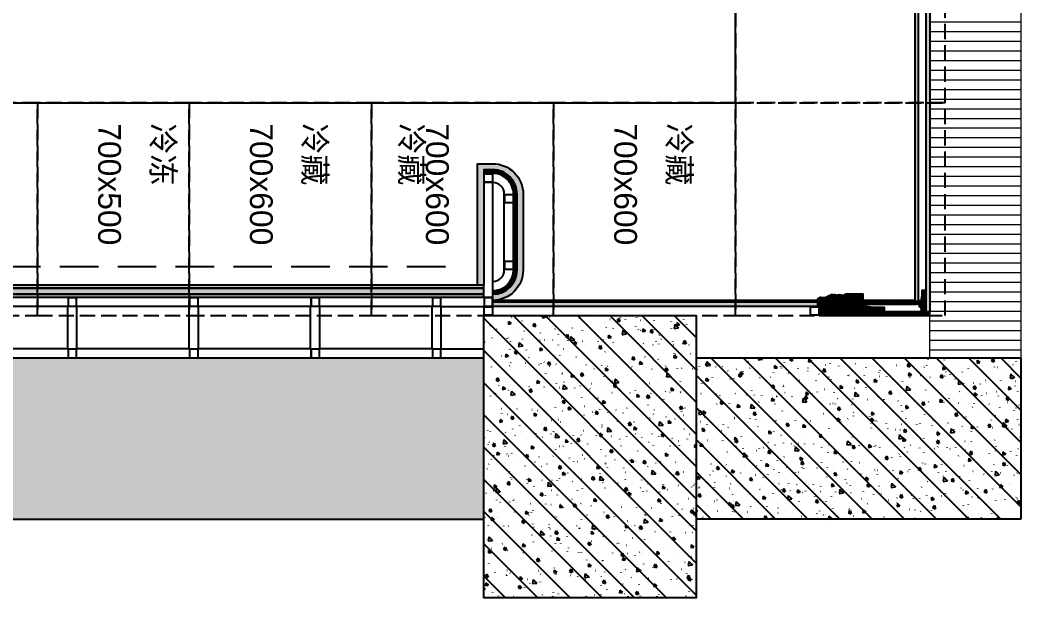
# Model space of a CAD drawing. Header units: millimetres. Extents: x 90086 to 135690, y -7745 to 15991.
# Drawn here: x 108052 to 111350, y 7939 to 9842 of the extents above; entities that cross this region are included whole.
import ezdxf

# ---------------------------------------------------------------- set-up
doc = ezdxf.new("R2010")
doc.units = ezdxf.units.MM
for name, pattern in [('ACAD_ISO02W100', [15, 12, -3]), ('DASH', [0.35, 0.25, -0.1]), ('DASHED', [19.05, 12.7, -6.35]), ('HIDDEN2', [0.1875, 0.125, -0.0625])]:
    doc.linetypes.add(name, pattern=pattern)
for name, color, linetype, lineweight in [('_ACM-A-DETL-PATT', 8, 'Continuous', 0), ('_ACM-A-DETL-THIN', 2, 'Continuous', 9), ('_ACM-A-WALL-HACH', 251, 'Continuous', 9), ('I-PL-WALL-FHINISH', 73, 'Continuous', 13), ('I-WALL', 6, 'Continuous', 13), ('IA10-16 Floor Detail$0$A-ELEV-HATC-8', 8, 'Continuous', 5)]:
    doc.layers.add(name, color=color, linetype=linetype, lineweight=lineweight)
for name, color, linetype in [('FURN', 1, 'Continuous'), ('I-DETL-LW01', 1, 'Continuous'), ('I-DETL-LW02', 2, 'Continuous'), ('I-DETL-LW251', 251, 'Continuous'), ('I-PL-IDS-MILL', 40, 'Continuous'), ('I-PL-LIGHT', 1, 'HIDDEN2'), ('PE-尺寸标注', 44, 'Continuous'), ('Structure【大样结构线】', 30, 'Continuous'), ('WALL TYPE$0$HATCH', 8, 'Continuous'), ('WALL TYPE$0$I-SECT-LW03', 3, 'Continuous')]:
    doc.layers.add(name, color=color, linetype=linetype)
doc.styles.add('Arial', font='ARIALUNI.ttf')
pattern_1 = [(135, (4478.3898, -205771.723), (-2.24506403, -2.24506403), []), (225, (4478.3898, -205771.723), (-2.24506403, -6.73519209), [7.9375, -4.7625])]

# ---------------------------------------------------------------- blocks, each defined once
blk = doc.blocks.new('A$C4abdce61')
at = {"layer": '_ACM-A-DETL-PATT'}
for points in [[(1.5, 0), (28.5, 0, 0.4142136), (30, 1.5), (30, 28.5, 0.4142136), (28.5, 30), (1.5, 30, 0.4142136), (0, 28.5), (0, 1.5, 0.4142136)], [(3.75, 2.25), (26.25, 2.25, 0.4142136), (27.75, 3.75), (27.75, 26.25, 0.4142136), (26.25, 27.75), (3.75, 27.75, 0.4142136), (2.25, 26.25), (2.25, 3.75, 0.4142136)]]:
    blk.add_lwpolyline(points, format="xyb", close=True, dxfattribs=at)
blk = doc.blocks.new('海龙_1215173755')
at = {"layer": 'WALL TYPE$0$HATCH', "ltscale": 2}
h = blk.add_hatch(dxfattribs=at)
h.set_pattern_fill('ANSI32', color=256, scale=0.5)
h.set_pattern_definition([(45, (-39299.698, -12402.6693), (-3.36759605, 3.36759605), []), (45, (-39297.453, -12402.6693), (-3.36759605, 3.36759605), [])])
edge = h.paths.add_edge_path()
edge.add_line((2.3, -7.2), (2.3, 11.3))
edge.add_line((2.3, 11.3), (-2.8, 11.3))
edge.add_arc((-2.8, 9.3), 2, 90, 201.2139)
edge.add_arc((-6, 5.9), 2.97, -243.0808, 63.0808, ccw=False)
edge.add_arc((-9.2, 9.3), 2, 338.7861, 450)
edge.add_line((-9.2, 11.3), (-22.7, 11.3))
edge.add_line((-22.7, 11.3), (-22.7, 9.3))
edge.add_line((-22.7, 9.3), (-9.2, 9.3))
edge.add_arc((-6, 6.1), 4.51, 135.3033, 404.6967)
edge.add_line((-2.8, 9.3), (0.3, 9.3))
edge.add_line((0.3, 9.3), (0.3, -3.5))
edge.add_line((0.3, -3.5), (0.3, -5.1))
edge.add_line((0.3, -5.1), (-6.5, -5.1))
edge.add_line((-6.5, -5.1), (-6.5, -7.2))
edge.add_line((-6.5, -7.2), (2.3, -7.2))
at = {"color": 1, "linetype": 'Continuous', "lineweight": 15}
blk.add_lwpolyline([(2.3, -7.2), (2.3, 11.3), (-2.8, 11.3, 0.527318), (-4.6, 8.5, -4.178276), (-7.3, 8.5, 0.527318), (-9.2, 11.3), (-22.7, 11.3), (-22.7, 9.3), (-9.2, 9.3, 2.396256), (-2.8, 9.3), (0.3, 9.3), (0.3, -3.5), (0.3, -5.1), (-6.5, -5.1), (-6.5, -7.2)], format="xyb", close=True, dxfattribs=at)
at = {"color": 1, "linetype": 'Continuous', "lineweight": 15, "elevation": 7.8}
blk.add_lwpolyline([(-17.3, 24.1), (-17.3, 8.5), (-15.2, 8.5), (-15.2, 24.1)], close=True, dxfattribs=at)
blk = doc.blocks.new('K_37')
h = blk.add_hatch()
h.set_pattern_fill('0-钢筋混凝土001-DOM', color=250, scale=15, angle=90, pattern_type=2)
h.set_pattern_definition([(135, (-97153.13, -164051.33), (-53.03301, -53.03301), []), (140, (-97153.13, -164051.33), (9.41282, 107.58903), [11.25, -123.75]), (85, (-97153.13, -164051.33), (-112.82882, -20.8127), [9, -99]), (190.4514, (-97152.35, -164042.37), (-103.41593, 86.77641), [9.56103, -105.17132]), (136.1842, (-97183.13, -164051.33), (24.82785, 160.08616), [16.875, -185.625]), (186.6356, (-97181.06, -164037.99), (-146.11768, 140.1994), [14.34154, -157.75695]), (81.1842, (-97183.13, -164051.33), (-146.1178, 140.1993), [13.5, -148.5]), (111, (-97175.63, -164036.33), (60.39283, 89.53606), [11.25, -123.75]), (56, (-97175.63, -164036.33), (-108.77251, 36.4973), [9, -99]), (161.4514, (-97170.6, -164028.87), (-48.37957, 126.03339), [9.56103, -105.17132]), (127.5, (-97153.132, -164051.33), (-49.934078, 1.823978), [0.75, -97.8, 0.75, -100.5, 0.75, -99.375]), (97.5, (-97153.13, -164051.33), (-59.161757, 39.46043), [0.75, -57.3, 0.75, -95.55, 0.75, -37.875]), (57.5, (-97153.132, -164084.78), (3.38323, 80.073365), [0.75, -37.5, 0.75, -117, 0.75, -155.25]), (47.5, (-97153.13, -164099.78), (-15.015747, 87.477925), [0.75, -48.75, 0.75, -77.7, 0.75, -110.25])])
h.paths.add_polyline_path([(-1605, -149866.9), (-1605, -149606.9), (-2305, -149606.9), (-2305, -149866.9), (-2305, -150396.9), (-2305, -150536.9), (-1605, -150536.9), (-1605, -150396.9)])
h = blk.add_hatch()
h.set_pattern_fill('0-钢筋混凝土001-DOM', color=250, scale=15, angle=90, pattern_type=2)
h.set_pattern_definition([(135, (-6065, -150646.9), (-53.033, -53.033), []), (140, (-6065, -150646.9), (9.4128, 107.589), [11.25, -123.75]), (85, (-6065, -150646.9), (-112.8288, -20.8127), [9, -99]), (190.4514, (-6064.22, -150637.94), (-103.416, 86.7764), [9.561, -105.1713]), (136.1842, (-6095, -150646.9), (24.828, 160.086), [16.875, -185.625]), (186.6356, (-6092.93, -150633.56), (-146.1177, 140.1994), [14.3415, -157.757]), (81.184, (-6095, -150646.9), (-146.118, 140.199), [13.5, -148.5]), (111, (-6087.5, -150631.9), (60.3928, 89.536), [11.25, -123.75]), (56, (-6087.5, -150631.9), (-108.7725, 36.4973), [9, -99]), (161.4514, (-6082.47, -150624.44), (-48.3796, 126.0334), [9.561, -105.1713]), (127.5, (-6065, -150646.9), (-49.93408, 1.82398), [0.75, -97.8, 0.75, -100.5, 0.75, -99.375]), (97.5, (-6065, -150646.9), (-59.16176, 39.4604), [0.75, -57.3, 0.75, -95.55, 0.75, -37.875]), (57.5, (-6065, -150680.35), (3.38323, 80.07337), [0.75, -37.5, 0.75, -117, 0.75, -155.25]), (47.5, (-6065, -150695.35), (-15.0157, 87.4779), [0.75, -48.75, 0.75, -77.7, 0.75, -110.25])])
h.paths.add_polyline_path([(-2305, -149866.9), (-3375, -149866.9), (-3375, -150396.9), (-3075, -150396.9), (-2305, -150396.9)])
h = blk.add_hatch()
h.set_pattern_fill('0-钢筋混凝土001-DOM', color=250, scale=15, angle=90, pattern_type=2)
h.set_pattern_definition([(135, (-4295, -150646.9), (-53.033, -53.033), []), (140, (-4295, -150646.9), (9.4128, 107.589), [11.25, -123.75]), (85, (-4295, -150646.9), (-112.8288, -20.8127), [9, -99]), (190.4514, (-4294.22, -150637.94), (-103.416, 86.7764), [9.561, -105.1713]), (136.1842, (-4325, -150646.9), (24.828, 160.0862), [16.875, -185.625]), (186.6356, (-4322.93, -150633.56), (-146.1177, 140.1994), [14.3415, -157.757]), (81.1842, (-4325, -150646.9), (-146.118, 140.1993), [13.5, -148.5]), (111, (-4317.5, -150631.9), (60.3928, 89.536), [11.25, -123.75]), (56, (-4317.5, -150631.9), (-108.7725, 36.4973), [9, -99]), (161.4514, (-4312.47, -150624.44), (-48.3796, 126.0334), [9.561, -105.1713]), (127.5, (-4295, -150646.9), (-49.93408, 1.82398), [0.75, -97.8, 0.75, -100.5, 0.75, -99.375]), (97.5, (-4295, -150646.9), (-59.16176, 39.46043), [0.75, -57.3, 0.75, -95.55, 0.75, -37.875]), (57.5, (-4295, -150680.35), (3.38323, 80.07337), [0.75, -37.5, 0.75, -117, 0.75, -155.25]), (47.5, (-4295, -150695.35), (-15.01575, 87.4779), [0.75, -48.75, 0.75, -77.7, 0.75, -110.25])])
h.paths.add_polyline_path([(1415, -149866.9), (-1605, -149866.9), (-1605, -150396.9), (1415, -150396.9)])
at = {"layer": '_ACM-A-WALL-HACH'}
h = blk.add_hatch(dxfattribs=at)
h.set_pattern_fill('ANSI31', color=256, scale=10, angle=135)
h.set_pattern_definition([(180, (69265, -216496.902), (-2e-15, -31.75), [])])
h.paths.add_polyline_path([(-3075, -150396.9), (-3075, -153146.9), (-3375, -153146.9), (-3375, -150396.9)])
at = {"layer": 'I-DETL-LW251'}
h = blk.add_hatch(dxfattribs=at)
h.set_pattern_fill('ANSI38', color=250, angle=90)
h.set_pattern_definition(pattern_1)
h.paths.add_polyline_path([(-3075, -150536.8), (-3075, -150548.8), (-2710, -150548.8), (-2710, -150536.8)])
h = blk.add_hatch(dxfattribs=at)
h.set_pattern_fill('ANSI38', color=250, angle=-180)
h.set_pattern_definition([(225, (32736.846, -142229.7683), (2.24506403, -2.24506403), []), (315, (32736.846, -142229.7683), (6.7351921, -2.24506403), [7.9375, -4.7625])])
h.paths.add_polyline_path([(-3075, -150548.8), (-3063, -150548.8), (-3063, -153056.9), (-3075, -153056.9)])
h = blk.add_hatch(dxfattribs=at)
h.set_pattern_fill('ANSI38', color=250, angle=-180)
h.set_pattern_definition([(225, (-4253.941, -151134.6904), (2.245064, -2.245064), []), (315, (-4253.941, -151134.6904), (6.735192, -2.245064), [7.9375, -4.7625])])
h.paths.add_polyline_path([(-3063, -150619.5), (-3048.2, -150619.5), (-3048.2, -150548.8), (-3063, -150548.8)])
h = blk.add_hatch(dxfattribs=at)
h.set_pattern_fill('ANSI38', color=250, angle=90)
h.set_pattern_definition(pattern_1)
h.paths.add_polyline_path([(-2925.6, -150548.8), (-2925.6, -150563.6), (-2710, -150563.6), (-2710, -150548.8)])
h = blk.add_hatch(dxfattribs=at)
h.set_pattern_fill('ANSI38', color=250, angle=90)
h.set_pattern_definition(pattern_1)
h.paths.add_polyline_path([(-2710, -150563.7), (-2855.3, -150563.7), (-2855.3, -150576.9), (-2710, -150576.9)])
h = blk.add_hatch(dxfattribs=at)
h.set_pattern_fill('ANSI38', color=250, angle=180)
h.set_pattern_definition([(225, (52053.0666, -141768.447), (2.24506403, -2.24506403), []), (315, (52053.0666, -141768.447), (6.73519209, -2.24506403), [7.9375, -4.7625])])
h.paths.add_polyline_path([(-1635, -150581.9), (-2705, -150581.9), (-2705, -150567.1), (-1635, -150567.1)])
h = blk.add_hatch(dxfattribs=at)
h.set_pattern_fill('ANSI38', color=250, angle=90)
h.set_pattern_definition([(135, (10147.8617, -205771.723), (-2.24506403, -2.24506403), []), (225, (10147.8617, -205771.723), (-2.24506403, -6.73519209), [7.9375, -4.7625])])
h.paths.add_polyline_path([(1335, -150606.9), (1335, -150596.9), (-1605, -150596.9), (-1605, -150606.9)])
h = blk.add_hatch(dxfattribs=at)
h.set_pattern_fill('ANSI38', color=250, angle=270)
h.set_pattern_definition([(315, (1445.0002, -151016.908), (2.245064, 2.245064), []), (45, (1445.0002, -151016.908), (2.245064, 6.735192), [7.9375, -4.7625])])
edge = h.paths.add_edge_path()
edge.add_line((-1605, -151004.9), (-1605, -151016.9))
edge.add_line((-1605, -151016.9), (-1635, -151016.9))
edge.add_arc((-1635, -150936.9), 80, 180, 270, ccw=False)
edge.add_line((-1715, -150936.9), (-1715, -150686.9))
edge.add_arc((-1635, -150686.9), 80, 450, 540, ccw=False)
edge.add_line((-1635, -150606.9), (-1635, -150618.9))
edge.add_arc((-1635, -150686.9), 68, 450, 540)
edge.add_line((-1703, -150686.9), (-1703, -150936.9))
edge.add_arc((-1635, -150936.9), 68, 540, 630)
edge.add_line((-1635, -151004.9), (-1605, -151004.9))
at = {"layer": 'IA10-16 Floor Detail$0$A-ELEV-HATC-8'}
h = blk.add_hatch(dxfattribs=at)
h.set_pattern_fill('ANSI33', color=8, angle=90)
h.set_pattern_definition([(135, (10147.862, -205771.723), (-4.49012806, -4.49012806), []), (135, (10147.862, -205767.233), (-4.49012806, -4.49012806), [3.175, -1.5875])])
h.paths.add_polyline_path([(1335, -150636.9), (1335, -150626.9), (-1605, -150626.9), (-1605, -150636.9)])
at = {"layer": 'PE-尺寸标注'}
h = blk.add_hatch(dxfattribs=at)
h.set_pattern_fill('木纹面1', color=250, scale=5, angle=90, style=0, pattern_type=2)
h.set_pattern_definition([(153.434949, (-94463.999, -163783.398), (1e-09, 20), [4.6213684, -17.7393114]), (130.601295, (-94481.293, -163796.555), (-2e-08, 20), [4.158067, -88.037378]), (130.601295, (-94501.293, -163786.555), (-2e-08, 20), [4.158067, -88.037378]), (130.601295, (-94521.293, -163776.555), (1e-08, 20), [4.158067, -88.037378]), (153.434949, (-94461.204, -163793.545), (1e-09, 20), [4.237008, -18.123672]), (140.194429, (-94464.993, -163791.65), (-8e-10, 20), [2.24049, -75.862006]), (140.194429, (-94484.993, -163781.65), (-8e-10, 20), [2.24049, -75.862006]), (140.194429, (-94504.993, -163771.65), (-8e-10, 20), [2.24049, -75.862006]), (111.8014095, (-94466.7146, -163790.216), (3e-08, 20), [2.868712, -50.982936]), (123.690068, (-94467.78, -163787.552), (1e-08, 20), [2.521813, -33.5336997]), (153.434949, (-94469.179, -163785.454), (8e-09, 20), [3.3552885, -19.005391]), (135, (-94472.18, -163783.954), (1e-15, 20), [2.717818, -53.850724]), (135, (-94492.18, -163773.954), (1e-15, 20), [2.717818, -53.850724]), (111.8014095, (-94474.102, -163782.032), (3e-08, 20), [2.19237, -51.659278]), (153.434949, (-94460.742, -163800.026), (8e-09, 20), [7.1896, -15.17108]), (140.194429, (-94467.172, -163796.811), (-8e-10, 20), [4.573562, -73.528935]), (140.194429, (-94487.172, -163786.811), (-8e-10, 20), [4.573562, -73.528935]), (140.194429, (-94507.172, -163776.811), (-8e-10, 20), [4.573562, -73.528935]), (123.690068, (-94470.686, -163793.883), (1e-08, 20), [2.2405595, -33.8149534]), (105.945396, (-94471.9285, -163792.0186), (1.45e-06, 20), [3.5624845, -69.2386145]), (123.690068, (-94472.907, -163788.593), (1e-08, 20), [4.0929665, -31.962546]), (140.194429, (-94475.178, -163785.188), (-8e-10, 20), [5.197338, -72.905159]), (140.194429, (-94495.178, -163775.188), (-8e-10, 20), [5.197338, -72.905159]), (140.194429, (-94515.178, -163765.188), (3e-09, 20), [5.197338, -72.905159]), (111.8014095, (-94479.17, -163781.8604), (3e-08, 20), [5.7145015, -48.137147]), (140.194429, (-94468.132, -163801.331), (-8e-10, 20), [5.214067, -72.88843]), (140.194429, (-94488.132, -163791.331), (-8e-10, 20), [5.214067, -72.88843]), (140.194429, (-94508.132, -163781.331), (-8e-10, 20), [5.214067, -72.88843]), (123.690068, (-94472.138, -163797.993), (1e-08, 20), [4.838075, -31.2174378]), (116.565051, (-94474.821, -163793.967), (-1e-09, 20), [7.98596, -81.456759]), (116.565051, (-94494.821, -163783.967), (-1e-09, 20), [7.98596, -81.456759]), (130.601295, (-94478.393, -163786.824), (-2e-08, 20), [4.319301, -87.876143]), (130.601295, (-94498.393, -163776.824), (-2e-08, 20), [4.319301, -87.876143]), (130.601295, (-94518.393, -163766.824), (-2e-08, 20), [4.319301, -87.876143]), (123.690068, (-94474.916, -163799.996), (1e-08, 20), [2.7357917, -33.319722]), (116.565051, (-94476.4335, -163797.72), (-8e-09, 20), [7.158076, -82.284643]), (116.565051, (-94496.4335, -163787.72), (8e-08, 20), [7.158076, -82.284643]), (130.601295, (-94479.635, -163791.317), (-2e-08, 20), [1.700823, -90.494622]), (130.601295, (-94499.635, -163781.317), (-2e-08, 20), [1.700823, -90.494622]), (130.601295, (-94519.635, -163771.317), (-2e-08, 20), [1.700823, -90.494622])])
h.paths.add_polyline_path([(-3036.9, -150577.5), (-3036.9, -153034.3), (-3032.2, -153034.3), (-3032.2, -153027.7), (-3029.4, -153027.7), (-3029.4, -153036.9), (-3024.9, -153036.9), (-3024.9, -150574.9), (-3029.4, -150574.9), (-3029.4, -150584.1), (-3032.2, -150584.1), (-3032.2, -150577.5)])
h = blk.add_hatch(dxfattribs=at)
h.set_pattern_fill('木纹面1', color=250, scale=5, angle=90, style=0, pattern_type=2)
h.set_pattern_definition([(153.43495, (4477.523, -205753.79), (1e-09, 20), [4.621368, -17.7393114]), (130.601295, (4460.229, -205766.947), (-2e-08, 20), [4.158067, -88.037378]), (130.601295, (4440.229, -205756.947), (-2e-08, 20), [4.158067, -88.037378]), (130.601295, (4420.229, -205746.947), (1e-08, 20), [4.158067, -88.037378]), (153.43495, (4480.318, -205763.937), (1e-09, 20), [4.237008, -18.123672]), (140.19443, (4476.528, -205762.042), (-8e-10, 20), [2.24049, -75.862006]), (140.19443, (4456.528, -205752.042), (-8e-10, 20), [2.24049, -75.862006]), (140.19443, (4436.528, -205742.042), (-8e-10, 20), [2.24049, -75.862006]), (111.80141, (4474.807, -205760.608), (3e-08, 20), [2.868712, -50.982936]), (123.690068, (4473.742, -205757.945), (1e-08, 20), [2.521813, -33.5337]), (153.43495, (4472.343, -205755.846), (8e-09, 20), [3.3552885, -19.005391]), (135, (4469.342, -205754.346), (8e-31, 20), [2.717818, -53.850724]), (135, (4449.342, -205744.346), (8e-31, 20), [2.717818, -53.850724]), (111.80141, (4467.42, -205752.424), (3e-08, 20), [2.19237, -51.659278]), (153.43495, (4480.78, -205770.418), (8e-09, 20), [7.1896, -15.17108]), (140.19443, (4474.35, -205767.203), (-8e-10, 20), [4.573562, -73.528935]), (140.19443, (4454.35, -205757.203), (-8e-10, 20), [4.573562, -73.528935]), (140.19443, (4434.35, -205747.203), (-8e-10, 20), [4.573562, -73.528935]), (123.690068, (4470.836, -205764.275), (1e-08, 20), [2.2405595, -33.8149534]), (105.945396, (4469.5934, -205762.411), (1.45e-06, 20), [3.5624845, -69.2386145]), (123.690068, (4468.615, -205758.985), (1e-08, 20), [4.0929665, -31.962546]), (140.19443, (4466.344, -205755.58), (-8e-10, 20), [5.197338, -72.90516]), (140.19443, (4446.344, -205745.58), (-8e-10, 20), [5.197338, -72.90516]), (140.19443, (4426.344, -205735.58), (3e-09, 20), [5.197338, -72.90516]), (111.80141, (4462.3516, -205752.253), (3e-08, 20), [5.7145015, -48.137147]), (140.19443, (4473.39, -205771.723), (-8e-10, 20), [5.214067, -72.88843]), (140.19443, (4453.39, -205761.723), (-8e-10, 20), [5.214067, -72.88843]), (140.19443, (4433.39, -205751.723), (-8e-10, 20), [5.214067, -72.88843]), (123.690068, (4469.384, -205768.385), (1e-08, 20), [4.838075, -31.217438]), (116.565051, (4466.701, -205764.36), (-1e-09, 20), [7.98596, -81.456759]), (116.565051, (4446.701, -205754.36), (-1e-09, 20), [7.98596, -81.456759]), (130.601295, (4463.129, -205757.217), (-2e-08, 20), [4.319301, -87.876143]), (130.601295, (4443.129, -205747.217), (-2e-08, 20), [4.319301, -87.876143]), (130.601295, (4423.129, -205737.217), (-2e-08, 20), [4.319301, -87.876143]), (123.690068, (4466.606, -205770.388), (1e-08, 20), [2.735792, -33.319722]), (116.565051, (4465.088, -205768.112), (-8e-09, 20), [7.158076, -82.284643]), (116.565051, (4445.088, -205758.112), (8e-08, 20), [7.158076, -82.284643]), (130.601295, (4461.887, -205761.71), (-2e-08, 20), [1.700823, -90.494622]), (130.601295, (4441.887, -205751.71), (-2e-08, 20), [1.700823, -90.494622]), (130.601295, (4421.887, -205741.71), (-2e-08, 20), [1.700823, -90.494622])])
h.paths.add_polyline_path([(-3025, -150574.9), (-3025, -150586.9), (-2855, -150586.9), (-2855, -150582.4), (-2864.2, -150582.4), (-2864.2, -150579.6), (-2857.6, -150579.6), (-2857.6, -150574.9)])
h = blk.add_hatch(dxfattribs=at)
h.set_pattern_fill('木纹面1', color=250, scale=5, angle=90, style=0, pattern_type=2)
h.set_pattern_definition([(153.43495, (36336.94, -137628.24), (1e-09, 20), [4.621368, -17.739311]), (130.601295, (36319.646, -137641.398), (-2e-08, 20), [4.158067, -88.037378]), (130.601295, (36299.646, -137631.398), (-2e-08, 20), [4.158067, -88.037378]), (130.601295, (36279.646, -137621.398), (1e-08, 20), [4.158067, -88.037378]), (153.43495, (36339.735, -137638.388), (1e-09, 20), [4.237008, -18.123672]), (140.19443, (36335.945, -137636.493), (-8e-10, 20), [2.24049, -75.862006]), (140.19443, (36315.945, -137626.493), (-8e-10, 20), [2.24049, -75.862006]), (140.19443, (36295.945, -137616.493), (-8e-10, 20), [2.24049, -75.862006]), (111.80141, (36334.224, -137635.059), (3e-08, 20), [2.868712, -50.982936]), (123.690068, (36333.158, -137632.395), (1e-08, 20), [2.521813, -33.5337]), (153.43495, (36331.76, -137630.297), (8e-09, 20), [3.3552885, -19.005391]), (135, (36328.758, -137628.797), (8e-31, 20), [2.717818, -53.850724]), (135, (36308.758, -137618.797), (8e-31, 20), [2.717818, -53.850724]), (111.80141, (36326.837, -137626.875), (3e-08, 20), [2.19237, -51.659278]), (153.43495, (36340.197, -137644.869), (8e-09, 20), [7.1896, -15.17108]), (140.19443, (36333.766, -137641.654), (-8e-10, 20), [4.573562, -73.528935]), (140.19443, (36313.766, -137631.654), (-8e-10, 20), [4.573562, -73.528935]), (140.19443, (36293.766, -137621.654), (-8e-10, 20), [4.573562, -73.528935]), (123.690068, (36330.253, -137638.726), (1e-08, 20), [2.2405595, -33.814953]), (105.945396, (36329.01, -137636.8616), (1.45e-06, 20), [3.5624845, -69.238614]), (123.690068, (36328.031, -137633.436), (1e-08, 20), [4.0929665, -31.962546]), (140.19443, (36325.761, -137630.03), (-8e-10, 20), [5.197338, -72.90516]), (140.19443, (36305.761, -137620.03), (-8e-10, 20), [5.197338, -72.90516]), (140.19443, (36285.761, -137610.03), (3e-09, 20), [5.197338, -72.90516]), (111.80141, (36321.768, -137626.7034), (3e-08, 20), [5.7145015, -48.137147]), (140.19443, (36332.806, -137646.174), (-8e-10, 20), [5.214067, -72.88843]), (140.19443, (36312.806, -137636.174), (-8e-10, 20), [5.214067, -72.88843]), (140.19443, (36292.806, -137626.174), (-8e-10, 20), [5.214067, -72.88843]), (123.690068, (36328.801, -137642.836), (1e-08, 20), [4.838075, -31.217438]), (116.56505, (36326.117, -137638.81), (-1e-09, 20), [7.98596, -81.456759]), (116.56505, (36306.117, -137628.81), (-1e-09, 20), [7.98596, -81.456759]), (130.601295, (36322.546, -137631.667), (-2e-08, 20), [4.3193, -87.876143]), (130.601295, (36302.546, -137621.667), (-2e-08, 20), [4.3193, -87.876143]), (130.601295, (36282.546, -137611.667), (-2e-08, 20), [4.3193, -87.876143]), (123.690068, (36326.022, -137644.839), (1e-08, 20), [2.735792, -33.319722]), (116.56505, (36324.505, -137642.563), (-8e-09, 20), [7.158076, -82.284643]), (116.56505, (36304.505, -137632.563), (8e-08, 20), [7.158076, -82.284643]), (130.601295, (36321.304, -137636.16), (-2e-08, 20), [1.700823, -90.494622]), (130.601295, (36301.304, -137626.16), (-2e-08, 20), [1.700823, -90.494622]), (130.601295, (36281.304, -137616.16), (-2e-08, 20), [1.700823, -90.494622])])
edge = h.paths.add_edge_path()
edge.add_line((-2710, -150576.9), (-2835, -150576.9))
edge.add_line((-2835, -150576.9), (-2835, -150576.9))
edge.add_line((-2835, -150576.9), (-2855, -150576.9))
edge.add_line((-2855, -150576.9), (-2855, -150606.9))
edge.add_line((-2855, -150606.9), (-2798, -150606.9))
edge.add_arc((-2793.9, -150608.1), 4.26, 80.8861, 163.7626, ccw=False)
edge.add_arc((-2791.3, -150601.7), 2.88, 228.9864, 356.76)
edge.add_arc((-2776.5, -150582.6), 22.6, 238.2028, 301.7947)
edge.add_arc((-2760.6, -150601.2), 4.1, 189.3845, 319.2343)
edge.add_arc((-2751.7, -150593.6), 11.8, 240.5974, 303.6714)
edge.add_arc((-2719.9, -150635.7), 41, 85.8404, 128.0152, ccw=False)
edge.add_arc((-2714, -150593.8), 3.08, 200.575, 358.5813)
edge.add_line((-2711, -150593.8), (-2708.6, -150593.8))
edge.add_arc((-2704.1, -150595.5), 4.77, 100.7646, 159.5436, ccw=False)
edge.add_line((-2705, -150590.8), (-2705, -150566.9))
edge.add_line((-2705, -150566.9), (-2710, -150566.9))
edge.add_line((-2710, -150566.9), (-2710, -150576.9))
h = blk.add_hatch(dxfattribs=at)
h.set_pattern_fill('木纹面1', color=250, scale=5, style=0, pattern_type=2)
h.set_pattern_definition([(63.43495, (10115.795, -205770.857), (20, -1e-09), [4.621368, -17.7393114]), (40.601295, (10102.638, -205753.563), (20, 2e-08), [4.158066, -88.037378]), (40.601295, (10112.638, -205733.563), (20, 2e-08), [4.158066, -88.037378]), (40.601295, (10122.638, -205713.563), (20, -1e-08), [4.158066, -88.037378]), (63.43495, (10105.648, -205773.651), (20, -1e-09), [4.237008, -18.123672]), (50.19443, (10107.542, -205769.862), (20, 8e-10), [2.24049, -75.862006]), (50.19443, (10117.542, -205749.862), (20, 8e-10), [2.24049, -75.862006]), (50.19443, (10127.542, -205729.862), (20, 8e-10), [2.24049, -75.862006]), (21.80141, (10108.977, -205768.1406), (20, -3e-08), [2.868712, -50.982936]), (33.690068, (10111.64, -205767.075), (20, -1e-08), [2.521813, -33.5337]), (63.43495, (10113.738, -205765.676), (20, -8e-09), [3.3552885, -19.005391]), (45, (10115.239, -205762.675), (20, 1e-15), [2.717818, -53.850724]), (45, (10125.239, -205742.675), (20, 1e-15), [2.717818, -53.850724]), (21.80141, (10117.161, -205760.7534), (20, -3e-08), [2.19237, -51.659278]), (63.43495, (10099.166, -205774.114), (20, -8e-09), [7.1896, -15.17108]), (50.19443, (10102.382, -205767.683), (20, 8e-10), [4.573562, -73.528935]), (50.19443, (10112.382, -205747.683), (20, 8e-10), [4.573562, -73.528935]), (50.19443, (10122.382, -205727.683), (20, 8e-10), [4.573562, -73.528935]), (33.690068, (10105.31, -205764.17), (20, -1e-08), [2.2405595, -33.8149534]), (15.945396, (10107.174, -205762.9267), (20, -1.45e-06), [3.5624845, -69.2386145]), (33.690068, (10110.599, -205761.948), (20, -1e-08), [4.0929665, -31.962546]), (50.19443, (10114.005, -205759.678), (20, 8e-10), [5.197338, -72.90516]), (50.19443, (10124.005, -205739.678), (20, 8e-10), [5.197338, -72.90516]), (50.19443, (10134.005, -205719.678), (20, -3e-09), [5.197338, -72.90516]), (21.80141, (10117.332, -205755.685), (20, -3e-08), [5.7145015, -48.137147]), (50.19443, (10097.862, -205766.723), (20, 8e-10), [5.214067, -72.88843]), (50.19443, (10107.862, -205746.723), (20, 8e-10), [5.214067, -72.88843]), (50.19443, (10117.862, -205726.723), (20, 8e-10), [5.214067, -72.88843]), (33.690068, (10101.2, -205762.718), (20, -1e-08), [4.838075, -31.217438]), (26.565051, (10105.225, -205760.034), (20, 1e-09), [7.98596, -81.456759]), (26.565051, (10115.225, -205740.034), (20, 1e-09), [7.98596, -81.456759]), (40.601295, (10112.368, -205756.462), (20, 2e-08), [4.319301, -87.876143]), (40.601295, (10122.368, -205736.462), (20, 2e-08), [4.319301, -87.876143]), (40.601295, (10132.368, -205716.462), (20, 2e-08), [4.319301, -87.876143]), (33.690068, (10099.196, -205759.939), (20, -1e-08), [2.735792, -33.319722]), (26.565051, (10101.473, -205758.422), (20, 8e-09), [7.158076, -82.284643]), (26.565051, (10111.473, -205738.422), (20, -8e-08), [7.158076, -82.284643]), (40.601295, (10107.875, -205755.22), (20, 2e-08), [1.700823, -90.494622]), (40.601295, (10117.875, -205735.22), (20, 2e-08), [1.700823, -90.494622]), (40.601295, (10127.875, -205715.22), (20, 2e-08), [1.700823, -90.494622])])
edge = h.paths.add_edge_path()
edge.add_arc((-1635, -150686.9), 80, 90, 180)
edge.add_line((-1715, -150686.9), (-1715, -150936.9))
edge.add_arc((-1635, -150936.9), 80, 180, 270)
edge.add_line((-1635, -151016.9), (-1605, -151016.9))
edge.add_line((-1605, -151016.9), (-1605, -150636.9))
edge.add_line((-1605, -150636.9), (-1585, -150636.9))
edge.add_line((-1585, -150636.9), (-1585, -151036.9))
edge.add_line((-1585, -151036.9), (-1635, -151036.9))
edge.add_arc((-1635, -150936.9), 100, 180, 270, ccw=False)
edge.add_line((-1735, -150936.9), (-1735, -150686.9))
edge.add_arc((-1635, -150686.9), 100, 90, 180, ccw=False)
edge.add_line((-1635, -150586.9), (-1635, -150606.9))
at = {"layer": 'Structure【大样结构线】'}
h = blk.add_hatch(dxfattribs=at)
h.set_pattern_fill('玻璃剖面', color=251, scale=5.00002, angle=360, pattern_type=2)
h.set_pattern_definition([(135, (1470.0002, -150586.902), (-10.0000408, 5.0000204), [7.071097, -7.071096]), (45, (1460.0002, -150586.902), (10.0000405, 5.0000207), [7.071097, -7.071096])])
h.paths.add_polyline_path([(-2705, -150581.9), (-2705, -150585.9), (-2704, -150586.9), (-1635, -150586.9), (-1635, -150581.9)])
at = {"layer": 'WALL TYPE$0$HATCH', "ltscale": 2}
h = blk.add_hatch(dxfattribs=at)
h.set_pattern_fill('ANSI32', color=256, scale=0.5, angle=-90)
h.set_pattern_definition([(315, (-3285.013, -150648.2534), (3.3676, 3.3676), []), (315, (-3285.013, -150650.4984), (3.3676, 3.3676), [])])
edge = h.paths.add_edge_path()
edge.add_line((-3031.8, -150577.2), (-3031.8, -150584))
edge.add_line((-3031.8, -150584), (-3029.8, -150584))
edge.add_line((-3029.8, -150584), (-3029.8, -150575.2))
edge.add_line((-3029.8, -150575.2), (-3031.8, -150575.2))
edge.add_line((-3031.8, -150575.2), (-3046.2, -150575.2))
edge.add_line((-3046.2, -150575.2), (-3046.2, -150572.1))
edge.add_arc((-3043, -150568.9), 4.51, 225.3033, 494.6967)
edge.add_line((-3046.2, -150565.7), (-3046.2, -150552.1))
edge.add_line((-3046.2, -150552.1), (-3048.2, -150552.1))
edge.add_line((-3048.2, -150552.1), (-3048.2, -150565.7))
edge.add_arc((-3046.2, -150565.7), 2, 180, 291.2139)
edge.add_arc((-3043, -150568.9), 2.8, -151.2918, 151.2918, ccw=False)
edge.add_arc((-3046.2, -150572.1), 2, 68.7861, 180)
edge.add_line((-3048.2, -150572.1), (-3048.2, -150577.2))
edge.add_line((-3048.2, -150577.2), (-3031.8, -150577.2))
at = {"layer": 'WALL TYPE$0$HATCH'}
h = blk.add_hatch(dxfattribs=at)
h.set_pattern_fill('AR-SAND', color=8, scale=0.1, angle=90)
h.set_pattern_definition([(127.5, (10147.8617, -205771.723), (-4.89413237, -0.16000313), [0, -3.8608, 0, -4.318, 0, -4.1275]), (97.5, (10147.862, -205771.723), (-7.168251, 4.4952328), [0, -2.0828, 0, -3.4798, 0, -1.3335]), (57.5, (10147.8617, -205774.8473), (-0.01437185, 7.9099237), [0, -1.27, 0, -4.572, 0, -5.969]), (47.5, (10147.862, -205774.847), (-2.2292932, 7.6355645), [0, -0.635, 0, -2.9972, 0, -3.429])])
h.paths.add_polyline_path([(1335, -150626.9), (1335, -150606.9), (-1605, -150606.9), (-1605, -150626.9)])
at = {"color": 1, "linetype": 'Continuous', "lineweight": 15, "elevation": 7.8}
blk.add_lwpolyline([(-3060.7, -150557.6), (-3045.1, -150557.6), (-3045.1, -150559.6), (-3060.7, -150559.6)], close=True, dxfattribs=at)
at = {"color": 1, "linetype": 'Continuous', "lineweight": 15, "elevation": -0.5}
blk.add_lwpolyline([(-3031.8, -150577.2), (-3031.8, -150584), (-3031.8, -150577.2), (-3048.2, -150577.2), (-3048.2, -150572.1, -0.527318), (-3045.5, -150570.3, 3.907733), (-3045.5, -150567.6, -0.527318), (-3048.2, -150565.7), (-3048.2, -150552.1), (-3046.2, -150552.1), (-3046.2, -150565.7, -2.396252), (-3046.2, -150572.1), (-3046.2, -150575.2), (-3031.8, -150575.2), (-3031.8, -150575.2), (-3029.8, -150575.2), (-3029.8, -150584), (-3031.8, -150584)], format="xyb", dxfattribs=at)
at = {"layer": 'I-DETL-LW01'}
for p, q in [((-1605, -150425.4), (-1605, -150538.4)), ((-1465, -150426.9), (-1605, -150426.9)), ((-1465, -150425.4), (-1465, -150568.4)), ((-1435, -150425.4), (-1435, -150568.4)), ((-1435, -150426.9), (-1065, -150426.9)), ((-1065, -150425.4), (-1065, -150568.4)), ((-1035, -150425.4), (-1035, -150568.4)), ((-1035, -150426.9), (-665, -150426.9)), ((-665, -150425.4), (-665, -150568.4)), ((-635, -150425.4), (-635, -150568.4)), ((-635, -150426.9), (-265, -150426.9)), ((-265, -150425.4), (-265, -150568.4)), ((-235, -150425.4), (-235, -150568.4)), ((-235, -150426.9), (135, -150426.9)), ((-1635, -150565.4), (-1635, -150974.9)), ((-1465, -150566.9), (-1635, -150566.9)), ((-1319.9, -150596.9), (-1605, -150596.9)), ((-1435, -150566.9), (-1065, -150566.9)), ((-1035, -150566.9), (-665, -150566.9)), ((-635, -150566.9), (-265, -150566.9)), ((-235, -150566.9), (135, -150566.9))]:
    blk.add_line(p, q, dxfattribs=at)
for points in [[(-3075, -150536.8), (-3075, -150548.8), (-2710, -150548.8), (-2710, -150536.8)], [(-3075, -150548.8), (-3063, -150548.8), (-3063, -153056.9), (-3075, -153056.9)], [(-3063, -150619.5), (-3048.2, -150619.5), (-3048.2, -150548.8), (-3063, -150548.8)], [(-2925.6, -150548.8), (-2925.6, -150563.6), (-2710, -150563.6), (-2710, -150548.8)], [(-2710, -150563.7), (-2855.3, -150563.7), (-2855.3, -150576.9), (-2710, -150576.9)], [(-1635, -150581.9), (-2705, -150581.9), (-2705, -150567.1), (-1635, -150567.1)], [(1335, -150606.9), (1335, -150596.9), (-1605, -150596.9), (-1605, -150606.9)], [(1335, -150606.9), (-1605, -150606.9), (-1605, -150626.9), (1335, -150626.9), (1335, -150606.9)]]:
    blk.add_lwpolyline(points, close=True, dxfattribs=at)
for points in [[(-1635, -150606.9), (-1635, -150618.9, 0.414213), (-1703, -150686.9), (-1703, -150936.9, 0.414214), (-1635, -151004.9), (-1605, -151004.9)], [(-1635, -150648.9, 0.414213), (-1673, -150686.9), (-1673, -150936.9, 0.414214), (-1635, -150974.9), (-1605, -150974.9)]]:
    blk.add_lwpolyline(points, format="xyb", dxfattribs=at)
at = {"layer": 'I-DETL-LW02'}
for points in [[(-3036.9, -150577.5), (-3036.9, -153034.3), (-3032.2, -153034.3), (-3032.2, -153027.7), (-3029.4, -153027.7), (-3029.4, -153036.9), (-3024.9, -153036.9), (-3024.9, -150574.9), (-3029.4, -150574.9), (-3029.4, -150584.1), (-3032.2, -150584.1), (-3032.2, -150577.5)], [(-3025, -150574.9), (-3025, -150586.9), (-2855, -150586.9), (-2855, -150582.4), (-2864.2, -150582.4), (-2864.2, -150579.6), (-2857.6, -150579.6), (-2857.6, -150574.9)], [(-1635, -150581.9), (-2705, -150581.9), (-2705, -150585.9), (-2704, -150586.9), (-1635, -150586.9)], [(1335, -150636.9), (1335, -150626.9), (-1605, -150626.9), (-1605, -150636.9)]]:
    blk.add_lwpolyline(points, close=True, dxfattribs=at)
for points in [[(-2710, -150576.9), (-2835, -150576.9), (-2835, -150576.9), (-2855, -150576.9), (-2855, -150606.9), (-2798, -150606.9, -0.37825), (-2793.2, -150603.9, 0.623496), (-2788.5, -150601.9, 0.284819), (-2764.6, -150601.9, 0.636149), (-2757.5, -150603.9, 0.282378), (-2745.2, -150603.4, -0.186128), (-2716.9, -150594.8, 0.824383), (-2711, -150593.8), (-2708.6, -150593.8, -0.262247), (-2705, -150590.8), (-2705, -150566.9), (-2710, -150566.9), (-2710, -150576.9)], [(-1635, -150606.9, 0.414213), (-1715, -150686.9), (-1715, -150936.9, 0.414214), (-1635, -151016.9), (-1605, -151016.9), (-1605, -150636.9), (-1585, -150636.9), (-1585, -151036.9), (-1635, -151036.9, -0.414214), (-1735, -150936.9), (-1735, -150686.9, -0.414213), (-1635, -150586.9), (-1635, -150606.9)]]:
    blk.add_lwpolyline(points, format="xyb", dxfattribs=at)
at = {"layer": 'I-PL-IDS-MILL', "color": 8, "linetype": 'DASH', "ltscale": 200}
for points in [[(-2435, -151236.9), (-2435, -150536.9), (-3125, -150536.9), (-3125, -151236.9)], [(-1835, -151236.9), (-1835, -150536.9), (-2435, -150536.9), (-2435, -151236.9)], [(-1235, -151236.9), (-1235, -150536.9), (-1835, -150536.9), (-1835, -151236.9)], [(-635, -151236.9), (-635, -150536.9), (-1235, -150536.9), (-1235, -151236.9)], [(-135, -151236.9), (-135, -150536.9), (-635, -150536.9), (-635, -151236.9)], [(465, -151236.9), (465, -150536.9), (-135, -150536.9), (-135, -151236.9)], [(-2435, -152236.9), (-2435, -151236.9), (-3125, -151236.9), (-3125, -152236.9)]]:
    blk.add_lwpolyline(points, close=True, dxfattribs=at)
at = {"layer": 'I-PL-IDS-MILL'}
blk.add_lwpolyline([(1465, -150934.2), (1465, -151036.9, -0.414214), (1265, -151236.9), (-2435, -151236.9), (-2435, -152236.9), (-1735, -152236.9)], format="xyb", dxfattribs=at)
at = {"layer": 'I-PL-LIGHT', "linetype": 'DASHED', "ltscale": 10}
blk.add_line((1315, -150698.2), (-1535, -150698.2), dxfattribs=at)
at = {"layer": 'I-PL-WALL-FHINISH'}
blk.add_line((-3025, -150586.9), (-3025, -153036.9), dxfattribs=at)
at = {"layer": 'I-WALL'}
blk.add_lwpolyline([(-3075, -150396.9), (-3075, -153146.9), (-3375, -153146.9), (-3375, -150396.9)], close=True, dxfattribs=at)
at = {"layer": 'WALL TYPE$0$I-SECT-LW03'}
for p, q in [((-3375, -149866.9), (-2305, -149866.9)), ((-3375, -150396.9), (-3375, -149866.9)), ((-2305, -150396.9), (-2305, -149866.9)), ((-3375, -150396.9), (-2305, -150396.9))]:
    blk.add_line(p, q, dxfattribs=at)
for points in [[(-2305, -149866.9), (-2305, -149606.9), (-1605, -149606.9), (-1605, -149866.9)], [(-1605, -150396.9), (-1605, -150536.9), (-2305, -150536.9), (-2305, -150396.9)]]:
    blk.add_lwpolyline(points, dxfattribs=at)
blk.add_lwpolyline([(1415, -149866.9), (-1605, -149866.9), (-1605, -150396.9), (1415, -150396.9)], close=True, dxfattribs=at)
blk.add_blockref('海龙_1215173755', (-2857.6, -150574.9))
at = {"rotation": 90.00000000000001}
blk.add_blockref('海龙_1215173755', (-3036.9, -150577.2), dxfattribs=at)
at = {"layer": '_ACM-A-DETL-THIN', "ltscale": 2, "rotation": 90.00000000000001}
for p in [(-1435, -150426.9), (-1035, -150426.9), (-635, -150426.9), (-235, -150426.9), (-1605, -150596.9), (-1435, -150596.9), (-1035, -150596.9), (-635, -150596.9), (-235, -150596.9)]:
    blk.add_blockref('A$C4abdce61', p, dxfattribs=at)
at = {"layer": '_ACM-A-DETL-THIN', "ltscale": 2, "xscale": -1, "rotation": 270}
for p in [(-2710, -150566.9), (-1635, -150566.9), (-1703, -150716.9), (-1703, -150936.9), (-1635, -151004.9)]:
    blk.add_blockref('A$C4abdce61', p, dxfattribs=at)
at = {"layer": 'FURN', "linetype": 'ACAD_ISO02W100', "char_height": 75, "attachment_point": 1, "rotation": 90, "style": 'Arial'}
for s, insert in [('{\\fArial Unicode MS|b0|i0|c134|p34;700x600}', (-2110, -151170.2)), ('{\\fArial Unicode MS|b0|i0|c134|p34;700x600}', (-1489.9, -151170.2)), ('{\\fArial Unicode MS|b0|i0|c134|p34;700x600}', (-910, -151170.2)), ('{\\fArial Unicode MS|b0|i0|c134|p34;700x500}', (-410, -151170.2)), ('{\\fArial Unicode MS|b0|i0|c134|p34;冷藏}', (-2286.4, -151170.2)), ('{\\fArial Unicode MS|b0|i0|c134|p34;冷藏}', (-1405.3, -151170.2)), ('{\\fArial Unicode MS|b0|i0|c134|p34;冷藏}', (-1086.4, -151170.2)), ('{\\fArial Unicode MS|b0|i0|c134|p34;冷冻}', (-586.4, -151170.2))]:
    blk.add_mtext_dynamic_manual_height_columns(s, width=151170.167, gutter_width=500, heights=[109.5], dxfattribs=dict(at, insert=insert))

msp = doc.modelspace()

# ---------------------------------------------------------------- block references
at = {"rotation": 180}
msp.add_blockref('K_37', (107974.6, -141667.6), dxfattribs=at)

doc.saveas('drawing.dxf')
